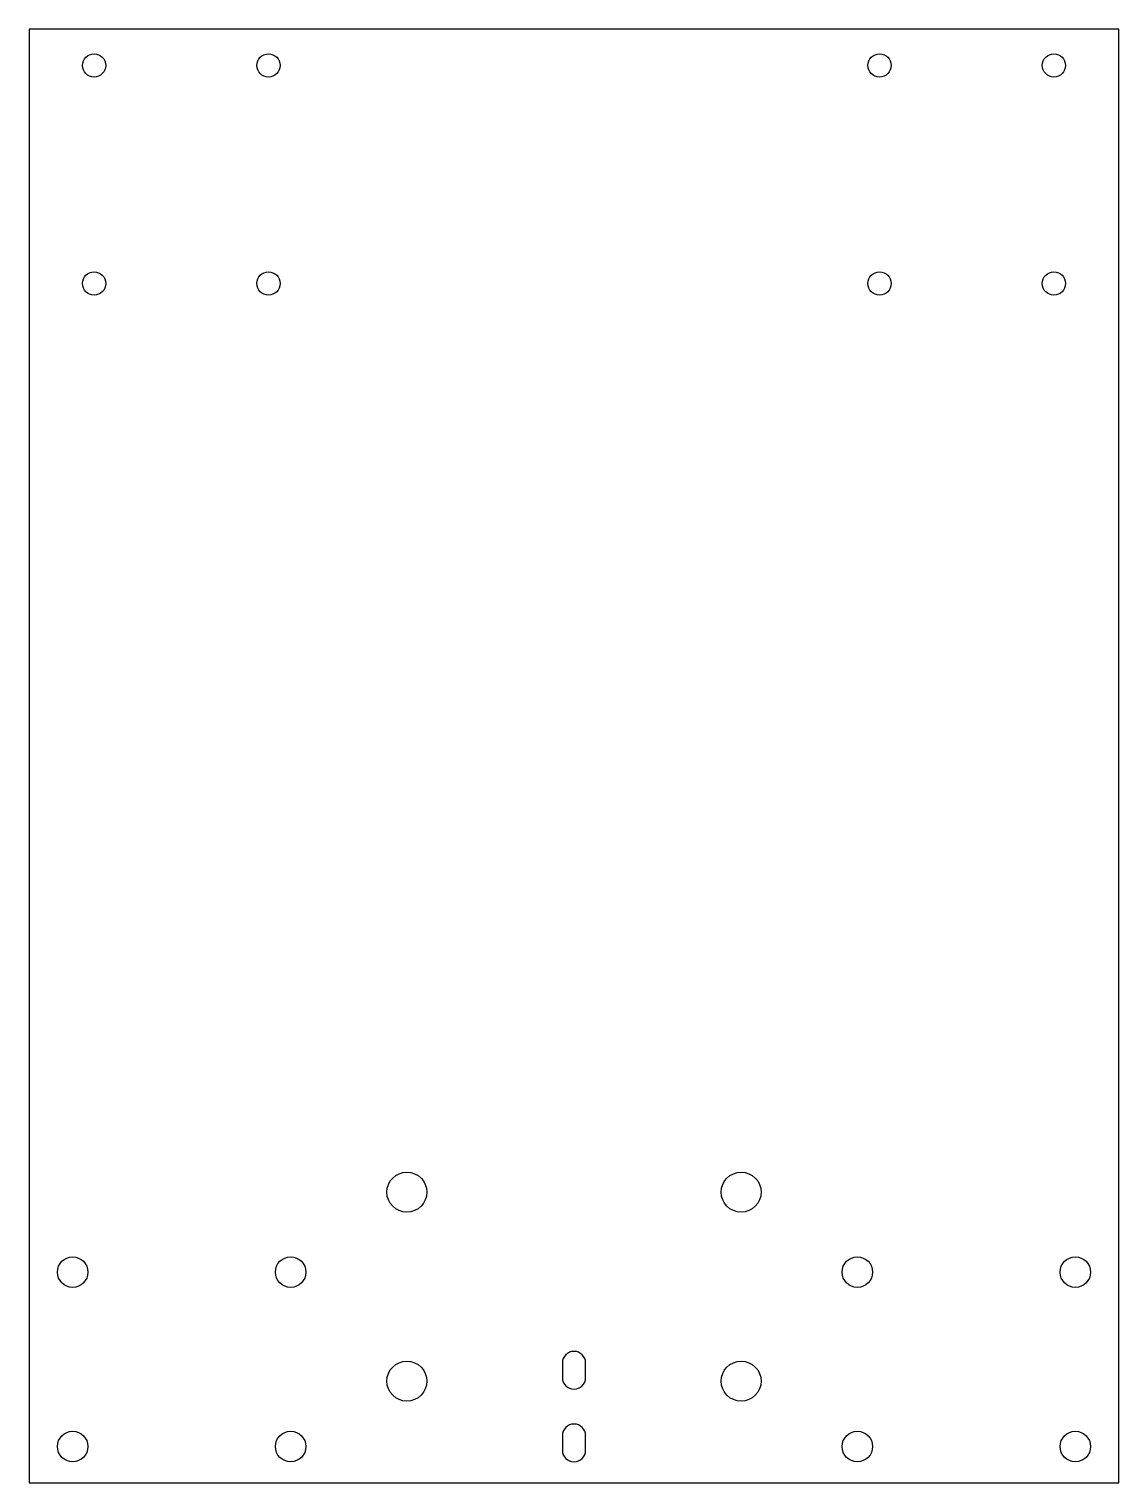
# Model space of a CAD drawing. Header units: millimetres. Extents: x -75 to 75, y -130 to 70.
import ezdxf

# ---------------------------------------------------------------- set-up
doc = ezdxf.new("R2010")
doc.units = ezdxf.units.MM

msp = doc.modelspace()

# ---------------------------------------------------------------- linework, layer by layer
at = {"color": 7, "linetype": 'Continuous', "lineweight": 25}
for p, q in [((-75, 70), (-75, -130)), ((75, 70), (-75, 70)), ((75, -130), (75, 70)), ((-1.6, -113.5), (-1.6, -115.5)), ((1.6, -115.5), (1.6, -113.5)), ((-1.6, -123.5), (-1.6, -125.5)), ((1.6, -125.5), (1.6, -123.5)), ((-75, -130), (75, -130))]:
    msp.add_line(p, q, dxfattribs=at)
for centre, radius in [((-66.05, 65), 1.6), ((-42.05, 65), 1.6), ((42.05, 65), 1.6), ((66.05, 65), 1.6), ((-66.05, 35), 1.6), ((-42.05, 35), 1.6), ((42.05, 35), 1.6), ((66.05, 35), 1.6), ((-23, -90), 2.75), ((23, -90), 2.75), ((-69, -101), 2.1), ((-39, -101), 2.1), ((39, -101), 2.1), ((69, -101), 2.1), ((-23, -116), 2.75), ((23, -116), 2.75), ((-69, -125), 2.1), ((-39, -125), 2.1), ((39, -125), 2.1), ((69, -125), 2.1)]:
    msp.add_circle(centre, radius, dxfattribs=at)
for centre, start, end in [((0, -113.5), 0, 180), ((0, -115.5), 180, 0), ((0, -123.5), 0, 180), ((0, -125.5), 180, 0)]:
    msp.add_arc(centre, 1.6, start, end, dxfattribs=at)

doc.saveas('drawing.dxf')
